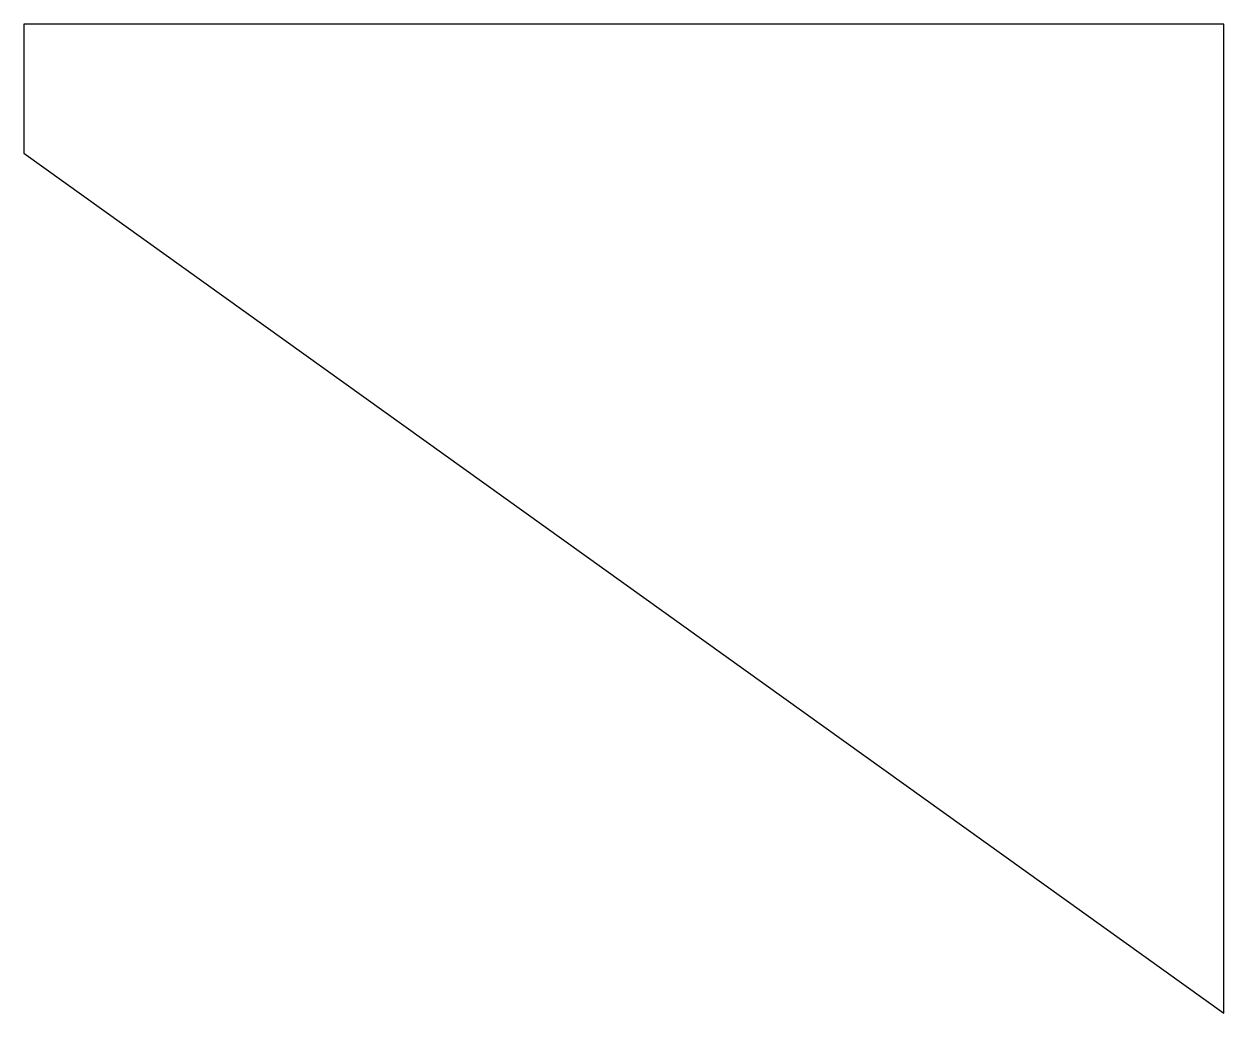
# Model space of a CAD drawing. Header units: millimetres. Extents: x -238 to -98, y -5 to 110.
import ezdxf

# ---------------------------------------------------------------- set-up
doc = ezdxf.new("R2010")
doc.units = ezdxf.units.MM
doc.layers.get('0').update_dxf_attribs({"linetype": 'CONTINUOUS'})

msp = doc.modelspace()

# ---------------------------------------------------------------- linework, layer by layer
msp.add_lwpolyline([(-98.2, -4.8), (-98.2, 110.2), (-237.73, 110.2), (-237.73, 95.2), (-98.2, -4.8)], close=True)

doc.saveas('drawing.dxf')
